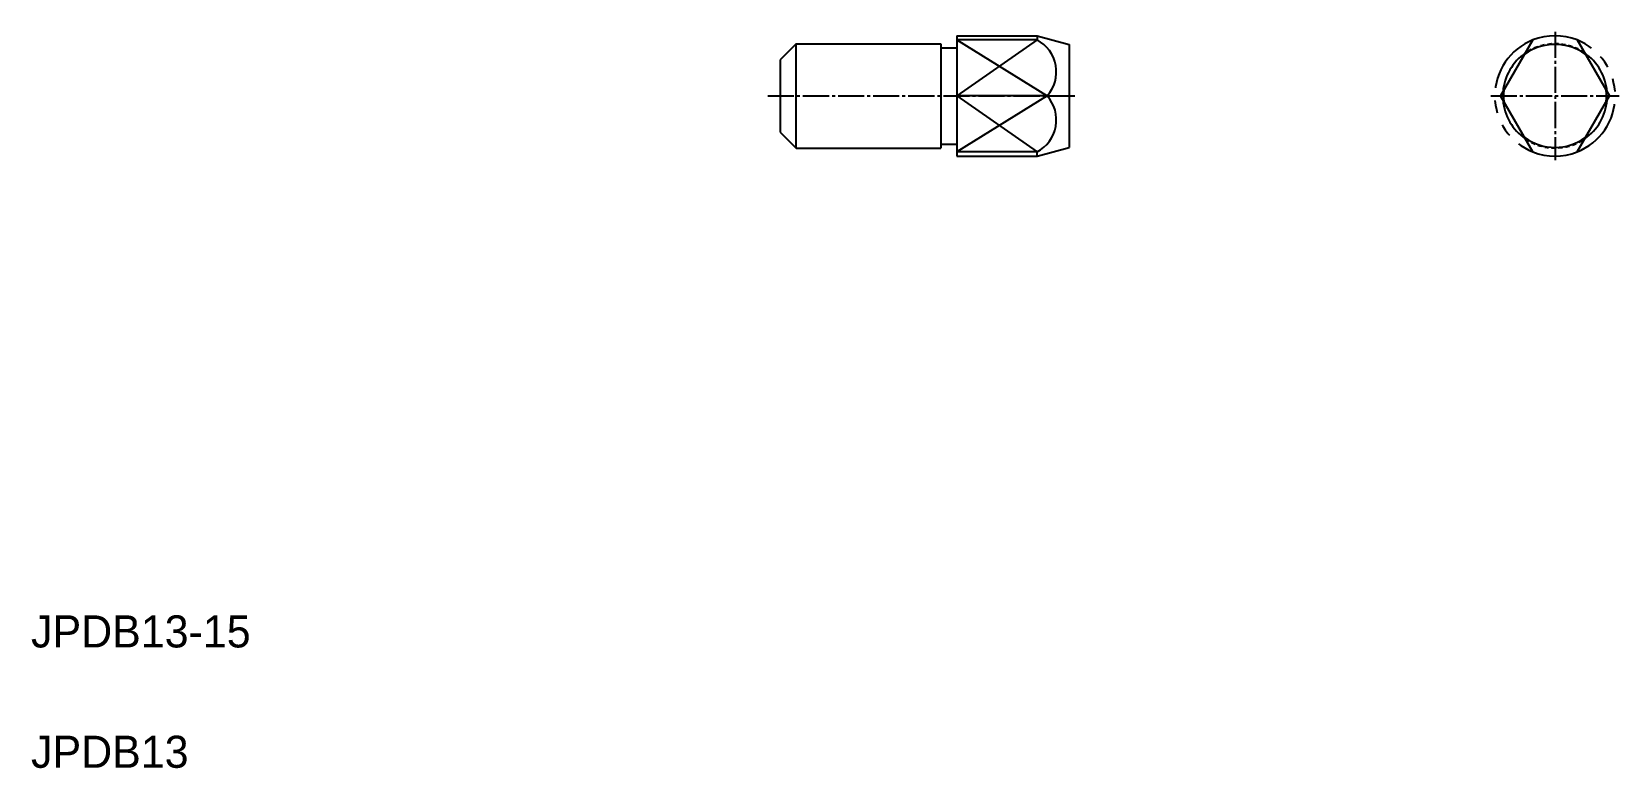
# Model space of a CAD drawing. Extents: x 10 to 208, y 10 to 102.
import ezdxf

# ---------------------------------------------------------------- set-up
doc = ezdxf.new("R2010")
doc.units = 0
doc.header["$LTSCALE"] = 0.25
for name, pattern in [('CENTER', [17.5, 13, -1.5, 1.5, -1.5]), ('DASHED', [3.5, 2, -1.5]), ('PHANTOM', [63.5, 31.75, -6.35, 6.35, -6.35, 6.35, -6.35])]:
    doc.linetypes.add(name, pattern=pattern)
doc.layers.get('0').update_dxf_attribs({"linetype": 'CONTINUOUS'})
doc.layers.add('CENTER', color=1, linetype='CENTER')
doc.styles.get("Standard").update_dxf_attribs({"font": 'txt', "height": 3.2})

msp = doc.modelspace()

# ---------------------------------------------------------------- linework, layer by layer
at = {"linetype": 'CONTINUOUS'}
for p, q in [((125.34, 101.24), (125.34, 86.24)), ((125.34, 101.24), (135.34, 101.24)), ((135.34, 101.24), (139.34, 100.17)), ((135.34, 101.24), (135.34, 100.72)), ((105.34, 100.24), (103.34, 98.24)), ((105.34, 87.24), (105.34, 100.24)), ((105.34, 100.24), (123.34, 100.24)), ((123.34, 100.24), (123.34, 87.24)), ((123.34, 99.74), (125.34, 99.74)), ((139.34, 100.17), (139.34, 87.31)), ((103.34, 98.24), (103.34, 89.24)), ((103.34, 89.24), (105.34, 87.24)), ((105.34, 87.24), (123.34, 87.24)), ((123.34, 87.74), (125.34, 87.74)), ((135.34, 86.24), (139.34, 87.31)), ((125.34, 86.24), (135.34, 86.24)), ((135.34, 86.24), (135.34, 86.76))]:
    msp.add_line(p, q, dxfattribs=at)
for p, q in [((135.34, 100.72), (125.34, 100.72)), ((197.13, 100.72), (193.1, 93.74)), ((202.63, 100.72), (206.66, 93.74)), ((139.34, 96.95), (139.34, 96.95)), ((136.62, 93.74), (125.34, 93.74)), ((139.34, 93.74), (139.34, 93.74)), ((197.13, 86.76), (193.1, 93.74)), ((202.63, 86.76), (206.66, 93.74)), ((135.34, 86.76), (125.34, 86.76))]:
    msp.add_line(p, q)
at = {"color": 3}
for p, q in [((125.34, 100.72), (136.62, 93.74)), ((135.34, 100.72), (125.34, 93.74)), ((136.62, 93.74), (125.34, 86.76)), ((125.34, 93.74), (135.34, 86.76))]:
    msp.add_line(p, q, dxfattribs=at)
for centre, radius, start, end in [((199.88, 93.74), 7.5, 68.4898, 111.5102), ((133.25, 96.73), 4.5, 318.4081, 62.272), ((199.88, 93.74), 6.5, 124.5735, 175.4265), ((199.88, 93.74), 6.42, 53.9811, 126.0189), ((199.88, 93.74), 6.5, 4.5735, 55.4265), ((133.25, 90.75), 4.5, 297.728, 41.5919), ((199.88, 93.74), 6.5, 184.5735, 235.4265), ((199.88, 93.74), 6.42, 173.9811, 186.0189), ((199.88, 93.74), 6.5, 304.5735, 355.4265), ((199.88, 93.74), 6.42, 353.9811, 6.0189), ((199.88, 93.74), 6.42, 233.9811, 306.0189), ((199.88, 93.74), 7.5, 248.4898, 291.5102)]:
    msp.add_arc(centre, radius, start, end)
at = {"color": 3, "linetype": 'PHANTOM'}
for start, end in [(111.5102, 248.4898), (291.5102, 68.4898)]:
    msp.add_arc((199.88, 93.74), 7.5, start, end, dxfattribs=at)
at = {"color": 3, "linetype": 'DASHED'}
for start, end in [(55.4265, 124.5735), (175.4265, 184.5735), (355.4265, 4.5735), (235.4265, 304.5735)]:
    msp.add_arc((199.88, 93.74), 6.5, start, end, dxfattribs=at)
at = {"layer": 'CENTER', "color": 1, "linetype": 'CENTER'}
for p, q in [((199.88, 101.74), (199.88, 85.74)), ((101.8, 93.74), (140.24, 93.74)), ((191.88, 93.74), (207.88, 93.74))]:
    msp.add_line(p, q, dxfattribs=at)

# ---------------------------------------------------------------- texts
for s, p in [('JPDB13-15', (10, 25)), ('JPDB13', (10, 10))]:
    msp.add_text(s, height=4).set_placement(p)

doc.saveas('drawing.dxf')
